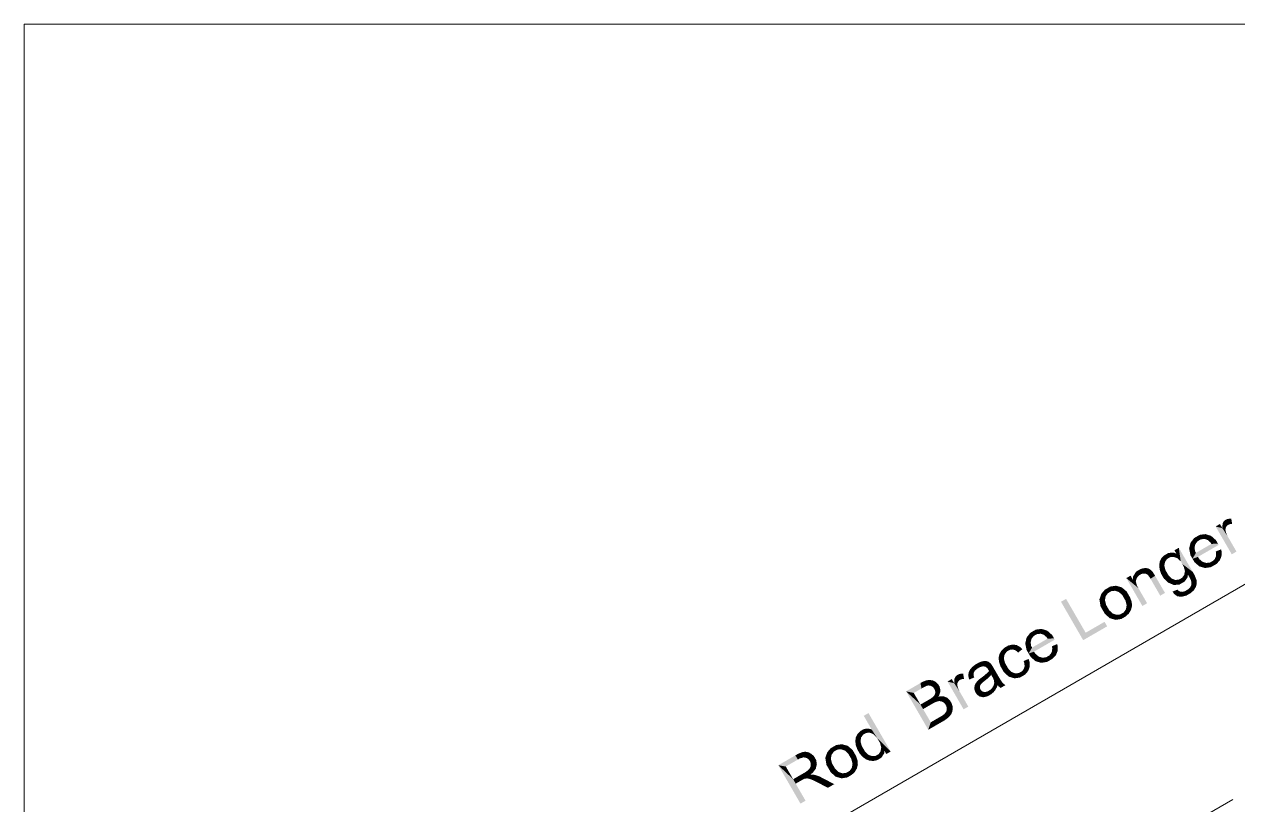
# Model space of a CAD drawing. Header units: millimetres. Extents: x 2 to 579, y 1 to 405.
# Drawn here: x 197.07 to 234.01, y 108.83 to 132.58 of the extents above; entities that cross this region are included whole.
import ezdxf

# ---------------------------------------------------------------- set-up
doc = ezdxf.new("R2010")
doc.units = ezdxf.units.MM
doc.linetypes.add('XKITLINE00', pattern=[0])
doc.layers.add('LinkedObject', color=7, linetype='Continuous', lineweight=0)

# ---------------------------------------------------------------- blocks, each defined once
blk = doc.blocks.new('*A4')
at = {"layer": 'LinkedObject'}
for points in [[(233.616, 117.486), (233.719, 117.347), (233.578, 117.445)], [(233.641, 117.5), (233.719, 117.347), (233.616, 117.486)], [(233.764, 117.54), (233.641, 117.5), (233.677, 117.521)], [(233.815, 117.539), (233.641, 117.5), (233.764, 117.54)], [(233.806, 117.377), (233.641, 117.5), (233.815, 117.539)], [(233.641, 117.5), (233.745, 117.362), (233.719, 117.347)], [(233.745, 117.362), (233.641, 117.5), (233.806, 117.377)], [(233.806, 117.377), (233.815, 117.539), (233.841, 117.377)], [(233.544, 117.247), (233.339, 117.301), (233.469, 117.376)], [(233.339, 117.301), (233.544, 117.247), (233.829, 116.453)], [(233.553, 117.392), (233.544, 117.247), (233.542, 117.306)], [(233.566, 117.418), (233.544, 117.247), (233.553, 117.392)], [(233.696, 117.334), (233.544, 117.247), (233.566, 117.418)], [(233.662, 117.295), (233.544, 117.247), (233.696, 117.334)], [(233.652, 117.27), (233.544, 117.247), (233.662, 117.295)], [(233.641, 117.245), (233.544, 117.247), (233.652, 117.27)], [(233.544, 117.247), (233.717, 116.98), (233.973, 116.536)], [(233.717, 116.98), (233.544, 117.247), (233.69, 117.025)], [(233.69, 117.025), (233.544, 117.247), (233.654, 117.116)], [(233.654, 117.116), (233.544, 117.247), (233.644, 117.161)], [(233.644, 117.161), (233.544, 117.247), (233.637, 117.191)], [(233.637, 117.191), (233.544, 117.247), (233.641, 117.245)], [(233.829, 116.453), (233.544, 117.247), (233.973, 116.536)], [(233.578, 117.445), (233.719, 117.347), (233.566, 117.418)], [(233.566, 117.418), (233.719, 117.347), (233.696, 117.334)], [(232.77, 116.996), (232.553, 116.714), (232.682, 116.946)], [(232.79, 116.85), (232.553, 116.714), (232.77, 116.996)], [(232.682, 116.946), (232.553, 116.714), (232.574, 116.804)], [(232.726, 116.769), (232.553, 116.714), (232.79, 116.85)], [(232.711, 116.717), (232.553, 116.714), (232.726, 116.769)], [(233.413, 116.771), (232.635, 116.319), (233.409, 116.778)], [(232.739, 116.497), (233.409, 116.778), (232.635, 116.319)], [(233.424, 116.752), (232.635, 116.319), (233.413, 116.771)], [(233.431, 116.739), (232.635, 116.319), (233.424, 116.752)], [(232.799, 116.374), (232.635, 116.319), (233.431, 116.739)], [(233.211, 116.77), (233.409, 116.778), (232.739, 116.497)], [(233.027, 117.068), (232.77, 116.996), (232.855, 117.045)], [(233.114, 117.041), (232.77, 116.996), (233.027, 117.068)], [(233.006, 116.92), (232.77, 116.996), (233.114, 117.041)], [(232.77, 116.996), (232.894, 116.911), (232.839, 116.879)], [(232.894, 116.911), (232.77, 116.996), (233.006, 116.92)], [(232.79, 116.85), (232.77, 116.996), (232.839, 116.879)], [(233.006, 116.92), (233.114, 117.041), (233.065, 116.899)], [(233.114, 117.041), (233.102, 116.885), (233.065, 116.899)], [(233.102, 116.885), (233.114, 117.041), (233.176, 116.82)], [(233.349, 116.883), (233.114, 117.041), (233.201, 117.014)], [(233.176, 116.82), (233.114, 117.041), (233.349, 116.883)], [(233.176, 116.82), (233.349, 116.883), (233.211, 116.77)], [(233.409, 116.778), (233.211, 116.77), (233.349, 116.883)], [(231.771, 116.419), (231.858, 116.31), (231.689, 116.335)], [(231.827, 116.451), (231.858, 116.31), (231.771, 116.419)], [(232.06, 116.505), (231.827, 116.451), (231.902, 116.495)], [(232.144, 116.473), (231.827, 116.451), (232.06, 116.505)], [(232.06, 116.375), (231.827, 116.451), (232.144, 116.473)], [(231.827, 116.451), (231.954, 116.366), (231.906, 116.338)], [(231.954, 116.366), (231.827, 116.451), (232.06, 116.375)], [(231.858, 116.31), (231.827, 116.451), (231.906, 116.338)], [(232.06, 116.375), (232.144, 116.473), (232.117, 116.355)], [(232.217, 116.652), (232.144, 116.473), (232.085, 116.576)], [(232.117, 116.355), (232.144, 116.473), (232.174, 116.336)], [(232.277, 116.238), (232.144, 116.473), (232.217, 116.652)], [(232.174, 116.336), (232.144, 116.473), (232.277, 116.238)], [(232.321, 116.161), (232.217, 116.652), (232.64, 115.92)], [(232.277, 116.238), (232.217, 116.652), (232.321, 116.161)], [(232.553, 116.714), (232.573, 116.425), (232.532, 116.623)], [(232.553, 116.714), (232.711, 116.717), (232.697, 116.664)], [(232.697, 116.664), (232.573, 116.425), (232.553, 116.714)], [(232.711, 116.554), (232.573, 116.425), (232.697, 116.664)], [(232.573, 116.425), (232.711, 116.554), (232.739, 116.497)], [(232.739, 116.497), (232.635, 116.319), (232.573, 116.425)], [(232.843, 116.307), (232.635, 116.319), (232.799, 116.374)], [(233.332, 116.354), (233.516, 116.391), (233.316, 116.317)], [(233.49, 116.328), (233.316, 116.317), (233.516, 116.391)], [(233.348, 116.391), (233.516, 116.391), (233.332, 116.354)], [(233.503, 116.605), (233.353, 116.482), (233.343, 116.537)], [(233.348, 116.391), (233.503, 116.605), (233.516, 116.391)], [(233.353, 116.482), (233.503, 116.605), (233.348, 116.391)], [(233.516, 116.391), (233.503, 116.605), (233.523, 116.53)], [(231.046, 116), (231.134, 115.869), (231.007, 115.978)], [(231.124, 116.027), (231.134, 115.869), (231.046, 116)], [(231.164, 116.031), (231.134, 115.869), (231.124, 116.027)], [(231.134, 115.869), (231.164, 116.031), (231.163, 115.868)], [(231.164, 116.031), (231.192, 115.867), (231.163, 115.868)], [(231.272, 116.028), (231.164, 116.031), (231.204, 116.036)], [(231.301, 116.015), (231.164, 116.031), (231.272, 116.028)], [(231.241, 115.85), (231.164, 116.031), (231.301, 116.015)], [(231.192, 115.867), (231.164, 116.031), (231.241, 115.85)], [(231.301, 116.015), (231.262, 115.833), (231.241, 115.85)], [(231.33, 116.002), (231.262, 115.833), (231.301, 116.015)], [(231.383, 115.961), (231.262, 115.833), (231.33, 116.002)], [(231.638, 116.231), (231.788, 116.166), (231.62, 116.115)], [(231.62, 116.115), (231.788, 116.166), (231.628, 116.051)], [(231.628, 116.051), (231.788, 116.166), (231.777, 116.108)], [(231.777, 116.108), (231.713, 115.802), (231.628, 116.051)], [(231.628, 116.051), (231.713, 115.802), (231.636, 115.987)], [(231.636, 115.987), (231.713, 115.802), (231.678, 115.862)], [(231.799, 116.225), (231.638, 116.231), (231.663, 116.283)], [(231.788, 116.166), (231.638, 116.231), (231.799, 116.225)], [(231.689, 116.335), (231.858, 116.31), (231.663, 116.283)], [(231.663, 116.283), (231.858, 116.31), (231.799, 116.225)], [(231.81, 115.974), (231.713, 115.802), (231.777, 116.108)], [(232.321, 116.161), (232.64, 115.92), (232.368, 116.079)], [(232.368, 116.079), (232.64, 115.92), (232.404, 115.941)], [(232.635, 116.319), (232.929, 116.061), (232.694, 116.215)], [(232.843, 116.307), (232.929, 116.061), (232.635, 116.319)], [(232.694, 116.215), (232.929, 116.061), (232.841, 116.086)], [(232.944, 116.223), (232.929, 116.061), (232.843, 116.307)], [(232.929, 116.061), (232.944, 116.223), (233.016, 116.035)], [(233.001, 116.206), (233.016, 116.035), (232.944, 116.223)], [(233.058, 116.19), (233.016, 116.035), (233.001, 116.206)], [(233.058, 116.19), (233.289, 116.116), (233.016, 116.035)], [(233.016, 116.035), (233.289, 116.116), (233.196, 116.063)], [(233.168, 116.204), (233.289, 116.116), (233.058, 116.19)], [(233.221, 116.234), (233.289, 116.116), (233.168, 116.204)], [(233.26, 116.257), (233.289, 116.116), (233.221, 116.234)], [(233.26, 116.257), (233.49, 116.328), (233.289, 116.116)], [(233.316, 116.317), (233.49, 116.328), (233.26, 116.257)], [(233.289, 116.116), (233.49, 116.328), (233.363, 116.159)], [(233.363, 116.159), (233.49, 116.328), (233.463, 116.265)], [(230.819, 115.683), (230.62, 115.729), (230.749, 115.804)], [(230.62, 115.729), (230.986, 115.427), (231.109, 114.881)], [(230.986, 115.427), (230.62, 115.729), (230.939, 115.509)], [(230.908, 115.638), (230.62, 115.729), (230.819, 115.683)], [(230.939, 115.509), (230.62, 115.729), (230.908, 115.638)], [(230.825, 115.78), (230.941, 115.735), (230.819, 115.683)], [(230.819, 115.683), (230.941, 115.735), (230.908, 115.638)], [(231.007, 115.978), (230.825, 115.78), (230.919, 115.927)], [(231.003, 115.81), (230.825, 115.78), (231.007, 115.978)], [(230.941, 115.735), (230.825, 115.78), (231.003, 115.81)], [(231.003, 115.81), (231.007, 115.978), (231.048, 115.836)], [(231.007, 115.978), (231.134, 115.869), (231.077, 115.853)], [(231.048, 115.836), (231.007, 115.978), (231.077, 115.853)], [(231.262, 115.833), (231.383, 115.961), (231.283, 115.816)], [(231.283, 115.816), (231.383, 115.961), (231.407, 115.934)], [(231.407, 115.934), (231.329, 115.755), (231.283, 115.816)], [(231.423, 115.917), (231.329, 115.755), (231.407, 115.934)], [(231.467, 115.849), (231.329, 115.755), (231.423, 115.917)], [(231.467, 115.849), (231.355, 115.711), (231.329, 115.755)], [(231.496, 115.799), (231.355, 115.711), (231.467, 115.849)], [(231.355, 115.711), (231.496, 115.799), (231.653, 115.195)], [(231.653, 115.195), (231.496, 115.799), (231.797, 115.279)], [(231.713, 115.802), (231.81, 115.974), (231.855, 115.897)], [(231.903, 115.814), (231.713, 115.802), (231.855, 115.897)], [(231.903, 115.814), (231.984, 115.555), (231.713, 115.802)], [(231.713, 115.802), (231.984, 115.555), (231.764, 115.714)], [(231.764, 115.714), (231.984, 115.555), (231.899, 115.59)], [(232.006, 115.712), (231.984, 115.555), (231.903, 115.814)], [(231.984, 115.555), (232.006, 115.712), (232.061, 115.692)], [(232.116, 115.673), (231.984, 115.555), (232.061, 115.692)], [(232.116, 115.673), (232.326, 115.585), (231.984, 115.555)], [(232.221, 115.683), (232.326, 115.585), (232.116, 115.673)], [(232.326, 115.585), (232.221, 115.683), (232.271, 115.712)], [(232.32, 115.74), (232.326, 115.585), (232.271, 115.712)], [(232.496, 115.831), (232.32, 115.74), (232.381, 115.826)], [(232.481, 115.748), (232.32, 115.74), (232.496, 115.831)], [(232.396, 115.625), (232.32, 115.74), (232.481, 115.748)], [(232.326, 115.585), (232.32, 115.74), (232.396, 115.625)], [(232.392, 115.883), (232.496, 115.831), (232.381, 115.826)], [(232.404, 115.941), (232.496, 115.831), (232.392, 115.883)], [(232.404, 115.941), (232.64, 115.92), (232.496, 115.831)], [(232.64, 115.92), (232.537, 115.761), (232.496, 115.831)], [(232.697, 115.821), (232.537, 115.761), (232.64, 115.92)], [(232.537, 115.761), (232.697, 115.821), (232.585, 115.667)], [(232.585, 115.667), (232.697, 115.821), (232.758, 115.67)], [(232.585, 115.667), (232.758, 115.67), (232.592, 115.642)], [(232.592, 115.642), (232.758, 115.67), (232.603, 115.6)], [(232.761, 115.617), (232.599, 115.524), (232.603, 115.6)], [(232.765, 115.564), (232.599, 115.524), (232.761, 115.617)], [(232.603, 115.6), (232.758, 115.67), (232.761, 115.617)], [(230.045, 115.421), (229.833, 115.174), (229.966, 115.376)], [(230.06, 115.271), (229.833, 115.174), (230.045, 115.421)], [(229.966, 115.376), (229.833, 115.174), (229.86, 115.252)], [(229.994, 115.179), (229.833, 115.174), (230.06, 115.271)], [(230.307, 115.497), (230.045, 115.421), (230.132, 115.472)], [(230.396, 115.472), (230.045, 115.421), (230.307, 115.497)], [(230.278, 115.344), (230.045, 115.421), (230.396, 115.472)], [(230.045, 115.421), (230.167, 115.333), (230.114, 115.302)], [(230.167, 115.333), (230.045, 115.421), (230.278, 115.344)], [(230.06, 115.271), (230.045, 115.421), (230.114, 115.302)], [(230.278, 115.344), (230.396, 115.472), (230.338, 115.324)], [(230.396, 115.472), (230.397, 115.304), (230.338, 115.324)], [(230.631, 115.321), (230.396, 115.472), (230.484, 115.447)], [(230.689, 115.22), (230.396, 115.472), (230.631, 115.321)], [(230.501, 115.206), (230.396, 115.472), (230.689, 115.22)], [(230.397, 115.304), (230.396, 115.472), (230.501, 115.206)], [(231.109, 114.881), (230.986, 115.427), (231.253, 114.964)], [(231.984, 115.555), (232.326, 115.585), (232.068, 115.519)], [(232.204, 115.351), (232.03, 115.321), (232.181, 115.381)], [(232.03, 115.321), (232.204, 115.351), (232.068, 115.252)], [(232.068, 115.519), (232.326, 115.585), (232.239, 115.534)], [(232.068, 115.252), (232.204, 115.351), (232.172, 115.175)], [(232.172, 115.175), (232.204, 115.351), (232.239, 115.168)], [(232.239, 115.168), (232.204, 115.351), (232.255, 115.318)], [(232.284, 115.315), (232.239, 115.168), (232.255, 115.318)], [(232.322, 115.311), (232.239, 115.168), (232.284, 115.315)], [(232.322, 115.311), (232.522, 115.241), (232.239, 115.168)], [(232.406, 115.333), (232.522, 115.241), (232.322, 115.311)], [(232.522, 115.241), (232.406, 115.333), (232.452, 115.36)], [(232.502, 115.389), (232.522, 115.241), (232.452, 115.36)], [(232.567, 115.453), (232.709, 115.413), (232.502, 115.389)], [(232.502, 115.389), (232.709, 115.413), (232.522, 115.241)], [(232.522, 115.241), (232.709, 115.413), (232.586, 115.278)], [(232.709, 115.413), (232.567, 115.453), (232.583, 115.488)], [(232.599, 115.524), (232.709, 115.413), (232.583, 115.488)], [(232.586, 115.278), (232.709, 115.413), (232.68, 115.364)], [(232.739, 115.462), (232.599, 115.524), (232.765, 115.564)], [(232.709, 115.413), (232.599, 115.524), (232.739, 115.462)], [(228.786, 115.098), (229.307, 113.84), (228.631, 115.009)], [(229.382, 114.067), (229.307, 113.84), (228.786, 115.098)], [(229.833, 115.174), (229.904, 114.75), (229.8, 115.079)], [(229.8, 115.079), (229.904, 114.75), (229.836, 114.867)], [(229.833, 115.174), (229.994, 115.179), (229.982, 115.119)], [(229.969, 115.058), (229.904, 114.75), (229.833, 115.174)], [(229.969, 115.058), (229.833, 115.174), (229.982, 115.119)], [(230.004, 114.916), (229.904, 114.75), (229.969, 115.058)], [(229.904, 114.75), (230.004, 114.916), (230.051, 114.835)], [(230.501, 115.206), (230.689, 115.22), (230.546, 115.127)], [(230.689, 115.22), (230.594, 115.044), (230.546, 115.127)], [(230.594, 115.044), (230.689, 115.22), (230.63, 114.9)], [(230.789, 114.934), (230.618, 114.839), (230.63, 114.9)], [(230.791, 114.873), (230.618, 114.839), (230.789, 114.934)], [(230.762, 114.759), (230.618, 114.839), (230.791, 114.873)], [(230.63, 114.9), (230.689, 115.22), (230.789, 114.934)], [(230.786, 114.995), (230.689, 115.22), (230.736, 115.138)], [(230.789, 114.934), (230.689, 115.22), (230.786, 114.995)], [(232.239, 115.168), (232.522, 115.241), (232.305, 115.161)], [(232.305, 115.161), (232.522, 115.241), (232.447, 115.197)], [(230.098, 114.753), (229.904, 114.75), (230.051, 114.835)], [(230.098, 114.753), (230.203, 114.485), (229.904, 114.75)], [(229.904, 114.75), (230.203, 114.485), (229.966, 114.643)], [(229.966, 114.643), (230.203, 114.485), (230.115, 114.51)], [(230.204, 114.652), (230.203, 114.485), (230.098, 114.753)], [(230.203, 114.485), (230.204, 114.652), (230.263, 114.632)], [(230.321, 114.612), (230.203, 114.485), (230.263, 114.632)], [(230.321, 114.612), (230.556, 114.537), (230.203, 114.485)], [(230.203, 114.485), (230.556, 114.537), (230.291, 114.459)], [(230.291, 114.459), (230.556, 114.537), (230.467, 114.485)], [(230.434, 114.624), (230.556, 114.537), (230.321, 114.612)], [(230.556, 114.537), (230.434, 114.624), (230.488, 114.655)], [(230.541, 114.686), (230.556, 114.537), (230.488, 114.655)], [(230.73, 114.706), (230.541, 114.686), (230.606, 114.777)], [(230.699, 114.654), (230.541, 114.686), (230.73, 114.706)], [(230.611, 114.569), (230.541, 114.686), (230.699, 114.654)], [(230.556, 114.537), (230.541, 114.686), (230.611, 114.569)], [(230.618, 114.839), (230.762, 114.759), (230.606, 114.777)], [(230.606, 114.777), (230.762, 114.759), (230.73, 114.706)], [(228.038, 114.185), (227.781, 114.113), (227.866, 114.162)], [(228.125, 114.158), (227.781, 114.113), (228.038, 114.185)], [(228.018, 114.037), (227.781, 114.113), (228.125, 114.158)], [(228.018, 114.037), (228.125, 114.158), (228.076, 114.016)], [(228.125, 114.158), (228.114, 114.002), (228.076, 114.016)], [(228.114, 114.002), (228.125, 114.158), (228.187, 113.937)], [(228.36, 113.999), (228.125, 114.158), (228.212, 114.131)], [(228.187, 113.937), (228.125, 114.158), (228.36, 113.999)], [(229.307, 113.84), (229.382, 114.067), (230.036, 114.261)], [(230.036, 114.261), (229.382, 114.067), (229.957, 114.399)], [(227.564, 113.831), (227.584, 113.542), (227.544, 113.74)], [(227.781, 114.113), (227.564, 113.831), (227.694, 114.063)], [(227.801, 113.967), (227.564, 113.831), (227.781, 114.113)], [(227.694, 114.063), (227.564, 113.831), (227.585, 113.921)], [(227.737, 113.886), (227.564, 113.831), (227.801, 113.967)], [(227.723, 113.834), (227.564, 113.831), (227.737, 113.886)], [(227.564, 113.831), (227.723, 113.834), (227.708, 113.781)], [(227.708, 113.781), (227.584, 113.542), (227.564, 113.831)], [(227.722, 113.671), (227.584, 113.542), (227.708, 113.781)], [(228.424, 113.888), (227.646, 113.435), (228.421, 113.895)], [(227.751, 113.614), (228.421, 113.895), (227.646, 113.435)], [(228.435, 113.869), (227.646, 113.435), (228.424, 113.888)], [(228.442, 113.856), (227.646, 113.435), (228.435, 113.869)], [(227.811, 113.491), (227.646, 113.435), (228.442, 113.856)], [(228.223, 113.887), (228.421, 113.895), (227.751, 113.614)], [(227.781, 114.113), (227.905, 114.027), (227.85, 113.996)], [(227.905, 114.027), (227.781, 114.113), (228.018, 114.037)], [(227.801, 113.967), (227.781, 114.113), (227.85, 113.996)], [(228.187, 113.937), (228.36, 113.999), (228.223, 113.887)], [(228.421, 113.895), (228.223, 113.887), (228.36, 113.999)], [(226.757, 113.418), (226.903, 113.345), (226.732, 113.301)], [(226.915, 113.403), (226.757, 113.418), (226.788, 113.471)], [(226.903, 113.345), (226.757, 113.418), (226.915, 113.403)], [(226.82, 113.523), (226.98, 113.493), (226.788, 113.471)], [(226.788, 113.471), (226.98, 113.493), (226.915, 113.403)], [(226.906, 113.607), (226.98, 113.493), (226.82, 113.523)], [(226.96, 113.639), (226.98, 113.493), (226.906, 113.607)], [(227.162, 113.709), (226.96, 113.639), (227.029, 113.678)], [(227.226, 113.699), (226.96, 113.639), (227.162, 113.709)], [(227.143, 113.558), (226.96, 113.639), (227.226, 113.699)], [(226.96, 113.639), (227.07, 113.545), (227.034, 113.524)], [(227.07, 113.545), (226.96, 113.639), (227.143, 113.558)], [(226.98, 113.493), (226.96, 113.639), (227.034, 113.524)], [(227.143, 113.558), (227.226, 113.699), (227.181, 113.551)], [(227.226, 113.699), (227.219, 113.544), (227.181, 113.551)], [(227.219, 113.544), (227.226, 113.699), (227.291, 113.5)], [(227.403, 113.622), (227.226, 113.699), (227.29, 113.689)], [(227.453, 113.565), (227.226, 113.699), (227.403, 113.622)], [(227.291, 113.5), (227.226, 113.699), (227.453, 113.565)], [(227.291, 113.5), (227.453, 113.565), (227.326, 113.463)], [(227.584, 113.542), (227.722, 113.671), (227.751, 113.614)], [(227.751, 113.614), (227.646, 113.435), (227.584, 113.542)], [(227.855, 113.424), (227.646, 113.435), (227.811, 113.491)], [(227.646, 113.435), (227.94, 113.177), (227.706, 113.332)], [(227.855, 113.424), (227.94, 113.177), (227.646, 113.435)], [(227.956, 113.34), (227.94, 113.177), (227.855, 113.424)], [(228.272, 113.374), (228.501, 113.445), (228.301, 113.233)], [(228.327, 113.434), (228.501, 113.445), (228.272, 113.374)], [(228.301, 113.233), (228.501, 113.445), (228.374, 113.276)], [(228.343, 113.471), (228.528, 113.508), (228.327, 113.434)], [(228.501, 113.445), (228.327, 113.434), (228.528, 113.508)], [(228.359, 113.507), (228.528, 113.508), (228.343, 113.471)], [(228.514, 113.722), (228.365, 113.599), (228.355, 113.654)], [(228.359, 113.507), (228.514, 113.722), (228.528, 113.508)], [(228.365, 113.599), (228.514, 113.722), (228.359, 113.507)], [(228.374, 113.276), (228.501, 113.445), (228.475, 113.381)], [(228.528, 113.508), (228.514, 113.722), (228.534, 113.646)], [(226.014, 113.092), (225.894, 112.983), (225.927, 113.021)], [(226.066, 112.963), (225.894, 112.983), (226.014, 113.092)], [(226.069, 113.123), (226.171, 113.023), (226.014, 113.092)], [(226.066, 112.963), (226.014, 113.092), (226.117, 112.992)], [(226.117, 112.992), (226.014, 113.092), (226.171, 113.023)], [(226.26, 113.2), (226.069, 113.123), (226.218, 113.193)], [(226.266, 113.046), (226.069, 113.123), (226.26, 113.2)], [(226.218, 113.193), (226.069, 113.123), (226.123, 113.155)], [(226.171, 113.023), (226.069, 113.123), (226.266, 113.046)], [(226.369, 113.203), (226.26, 113.2), (226.301, 113.207)], [(226.396, 113.193), (226.26, 113.2), (226.369, 113.203)], [(226.266, 113.046), (226.26, 113.2), (226.308, 113.038)], [(226.308, 113.038), (226.26, 113.2), (226.338, 113.032)], [(226.26, 113.2), (226.394, 112.982), (226.338, 113.032)], [(226.396, 113.193), (226.394, 112.982), (226.26, 113.2)], [(226.423, 113.183), (226.394, 112.982), (226.396, 113.193)], [(226.474, 113.147), (226.394, 112.982), (226.423, 113.183)], [(226.497, 113.121), (226.394, 112.982), (226.474, 113.147)], [(226.394, 112.982), (226.497, 113.121), (226.512, 113.105)], [(226.394, 112.982), (226.512, 113.105), (226.42, 112.938)], [(226.42, 112.938), (226.512, 113.105), (226.422, 112.934)], [(226.422, 112.934), (226.512, 113.105), (226.432, 112.915)], [(226.432, 112.915), (226.512, 113.105), (226.44, 112.9)], [(226.44, 112.9), (226.512, 113.105), (226.506, 112.788)], [(226.553, 113.041), (226.506, 112.788), (226.512, 113.105)], [(226.581, 112.993), (226.506, 112.788), (226.553, 113.041)], [(226.732, 113.301), (226.903, 113.345), (226.739, 113.237)], [(226.739, 113.237), (226.903, 113.345), (226.892, 113.286)], [(226.892, 113.286), (226.833, 112.971), (226.739, 113.237)], [(226.739, 113.237), (226.833, 112.971), (226.746, 113.172)], [(226.746, 113.172), (226.833, 112.971), (226.793, 113.039)], [(226.929, 113.144), (226.833, 112.971), (226.892, 113.286)], [(226.833, 112.971), (226.929, 113.144), (226.978, 113.06)], [(227.027, 112.974), (226.833, 112.971), (226.978, 113.06)], [(227.643, 113.268), (227.515, 113.147), (227.491, 113.205)], [(227.525, 113.046), (227.657, 112.971), (227.512, 113.004)], [(227.515, 113.147), (227.643, 113.268), (227.525, 113.046)], [(227.525, 113.046), (227.643, 113.268), (227.657, 112.971)], [(227.681, 113.04), (227.643, 113.268), (227.674, 113.188)], [(227.657, 112.971), (227.643, 113.268), (227.681, 113.04)], [(227.706, 113.332), (227.94, 113.177), (227.853, 113.203)], [(227.94, 113.177), (227.956, 113.34), (228.028, 113.152)], [(228.013, 113.323), (228.028, 113.152), (227.956, 113.34)], [(228.07, 113.306), (228.028, 113.152), (228.013, 113.323)], [(228.07, 113.306), (228.301, 113.233), (228.028, 113.152)], [(228.028, 113.152), (228.301, 113.233), (228.208, 113.179)], [(228.179, 113.321), (228.301, 113.233), (228.07, 113.306)], [(228.232, 113.351), (228.301, 113.233), (228.179, 113.321)], [(228.272, 113.374), (228.301, 113.233), (228.232, 113.351)], [(225.382, 112.53), (225.178, 112.583), (225.307, 112.658)], [(225.391, 112.675), (225.382, 112.53), (225.38, 112.589)], [(225.404, 112.701), (225.382, 112.53), (225.391, 112.675)], [(225.534, 112.616), (225.382, 112.53), (225.404, 112.701)], [(225.417, 112.727), (225.557, 112.63), (225.404, 112.701)], [(225.404, 112.701), (225.557, 112.63), (225.534, 112.616)], [(225.454, 112.768), (225.557, 112.63), (225.417, 112.727)], [(225.479, 112.783), (225.557, 112.63), (225.454, 112.768)], [(225.602, 112.823), (225.479, 112.783), (225.515, 112.804)], [(225.653, 112.822), (225.479, 112.783), (225.602, 112.823)], [(225.645, 112.66), (225.479, 112.783), (225.653, 112.822)], [(225.479, 112.783), (225.584, 112.645), (225.557, 112.63)], [(225.584, 112.645), (225.479, 112.783), (225.645, 112.66)], [(225.645, 112.66), (225.653, 112.822), (225.68, 112.66)], [(225.816, 112.824), (225.837, 112.642), (225.81, 112.784)], [(225.81, 112.784), (225.837, 112.642), (225.821, 112.693)], [(225.988, 112.871), (225.816, 112.824), (226.002, 112.902)], [(225.822, 112.864), (226.002, 112.902), (225.816, 112.824)], [(225.974, 112.839), (225.816, 112.824), (225.988, 112.871)], [(225.974, 112.839), (225.837, 112.642), (225.816, 112.824)], [(225.861, 112.944), (226.002, 112.902), (225.822, 112.864)], [(225.974, 112.756), (225.837, 112.642), (225.974, 112.839)], [(225.837, 112.642), (225.974, 112.756), (225.989, 112.704)], [(225.894, 112.983), (226.002, 112.902), (225.861, 112.944)], [(226.002, 112.902), (225.894, 112.983), (226.066, 112.963)], [(226.174, 112.673), (226.263, 112.567), (226.116, 112.626)], [(226.213, 112.703), (226.303, 112.599), (226.174, 112.673)], [(226.174, 112.673), (226.303, 112.599), (226.263, 112.567)], [(226.294, 112.764), (226.375, 112.655), (226.213, 112.703)], [(226.213, 112.703), (226.375, 112.655), (226.303, 112.599)], [(226.408, 112.862), (226.506, 112.788), (226.294, 112.764)], [(226.294, 112.764), (226.506, 112.788), (226.375, 112.655)], [(226.375, 112.655), (226.506, 112.788), (226.476, 112.75)], [(226.44, 112.9), (226.506, 112.788), (226.408, 112.862)], [(226.581, 112.993), (226.536, 112.735), (226.506, 112.788)], [(226.692, 112.802), (226.536, 112.735), (226.581, 112.993)], [(226.692, 112.802), (226.563, 112.688), (226.536, 112.735)], [(226.563, 112.688), (226.692, 112.802), (226.593, 112.609)], [(226.58, 112.461), (226.75, 112.702), (226.827, 112.578)], [(226.599, 112.538), (226.75, 112.702), (226.58, 112.461)], [(226.593, 112.609), (226.692, 112.802), (226.75, 112.702)], [(226.75, 112.702), (226.596, 112.578), (226.593, 112.609)], [(226.596, 112.578), (226.75, 112.702), (226.599, 112.538)], [(227.027, 112.974), (227.126, 112.706), (226.833, 112.971)], [(226.833, 112.971), (227.126, 112.706), (226.894, 112.865)], [(226.894, 112.865), (227.126, 112.706), (227.041, 112.732)], [(227.131, 112.869), (227.126, 112.706), (227.027, 112.974)], [(227.126, 112.706), (227.131, 112.869), (227.186, 112.85)], [(227.241, 112.83), (227.126, 112.706), (227.186, 112.85)], [(227.241, 112.83), (227.471, 112.754), (227.126, 112.706)], [(227.126, 112.706), (227.471, 112.754), (227.212, 112.68)], [(227.212, 112.68), (227.471, 112.754), (227.384, 112.703)], [(227.348, 112.84), (227.471, 112.754), (227.241, 112.83)], [(227.471, 112.754), (227.348, 112.84), (227.401, 112.871)], [(227.443, 112.895), (227.471, 112.754), (227.401, 112.871)], [(227.443, 112.895), (227.657, 112.971), (227.471, 112.754)], [(227.498, 112.962), (227.657, 112.971), (227.443, 112.895)], [(227.471, 112.754), (227.657, 112.971), (227.54, 112.794)], [(227.657, 112.971), (227.498, 112.962), (227.512, 113.004)], [(227.54, 112.794), (227.657, 112.971), (227.633, 112.902)], [(224.385, 112.37), (223.916, 112.283), (224.355, 112.537)], [(224.15, 112.235), (223.916, 112.283), (224.385, 112.37)], [(224.422, 112.576), (224.541, 112.45), (224.355, 112.537)], [(224.355, 112.537), (224.541, 112.45), (224.448, 112.406)], [(224.385, 112.37), (224.355, 112.537), (224.448, 112.406)], [(224.54, 112.62), (224.541, 112.45), (224.422, 112.576)], [(224.603, 112.463), (224.54, 112.62), (224.591, 112.626)], [(224.541, 112.45), (224.54, 112.62), (224.572, 112.457)], [(224.572, 112.457), (224.54, 112.62), (224.603, 112.463)], [(224.641, 112.631), (224.66, 112.456), (224.591, 112.626)], [(224.591, 112.626), (224.66, 112.456), (224.603, 112.463)], [(224.736, 112.613), (224.66, 112.456), (224.641, 112.631)], [(224.781, 112.59), (224.66, 112.456), (224.736, 112.613)], [(224.66, 112.456), (224.781, 112.59), (224.687, 112.442)], [(224.781, 112.59), (224.714, 112.428), (224.687, 112.442)], [(224.714, 112.428), (224.781, 112.59), (224.757, 112.385)], [(224.757, 112.385), (224.781, 112.59), (224.916, 112.462)], [(224.916, 112.462), (224.774, 112.356), (224.757, 112.385)], [(224.772, 112.153), (224.957, 112.297), (224.925, 112.164)], [(224.8, 112.208), (224.957, 112.297), (224.772, 112.153)], [(224.774, 112.356), (224.916, 112.462), (224.792, 112.325)], [(224.892, 112.502), (224.781, 112.59), (224.825, 112.566)], [(224.916, 112.462), (224.781, 112.59), (224.892, 112.502)], [(224.792, 112.325), (224.916, 112.462), (224.806, 112.266)], [(224.803, 112.237), (224.957, 112.297), (224.8, 112.208)], [(224.957, 112.297), (224.803, 112.237), (224.806, 112.266)], [(224.806, 112.266), (224.916, 112.462), (224.957, 112.297)], [(224.958, 112.342), (224.916, 112.462), (224.937, 112.425)], [(224.957, 112.297), (224.916, 112.462), (224.958, 112.342)], [(224.925, 112.164), (224.957, 112.297), (224.955, 112.253)], [(225.178, 112.583), (225.382, 112.53), (225.667, 111.736)], [(225.5, 112.578), (225.382, 112.53), (225.534, 112.616)], [(225.49, 112.553), (225.382, 112.53), (225.5, 112.578)], [(225.479, 112.528), (225.382, 112.53), (225.49, 112.553)], [(225.382, 112.53), (225.555, 112.263), (225.811, 111.819)], [(225.555, 112.263), (225.382, 112.53), (225.529, 112.308)], [(225.529, 112.308), (225.382, 112.53), (225.492, 112.399)], [(225.492, 112.399), (225.382, 112.53), (225.482, 112.444)], [(225.482, 112.444), (225.382, 112.53), (225.475, 112.473)], [(225.475, 112.473), (225.382, 112.53), (225.479, 112.528)], [(225.667, 111.736), (225.382, 112.53), (225.811, 111.819)], [(226.009, 112.473), (226.165, 112.418), (225.996, 112.41)], [(225.996, 112.376), (226.165, 112.418), (226.164, 112.397)], [(225.996, 112.41), (226.165, 112.418), (225.996, 112.376)], [(226.164, 112.397), (226.034, 112.246), (225.996, 112.376)], [(225.996, 112.376), (226.034, 112.246), (225.997, 112.342)], [(225.997, 112.342), (226.034, 112.246), (226.016, 112.277)], [(226.166, 112.439), (226.009, 112.473), (226.023, 112.501)], [(226.165, 112.418), (226.009, 112.473), (226.166, 112.439)], [(226.036, 112.53), (226.181, 112.479), (226.023, 112.501)], [(226.023, 112.501), (226.181, 112.479), (226.166, 112.439)], [(226.174, 112.357), (226.034, 112.246), (226.164, 112.397)], [(226.034, 112.246), (226.174, 112.357), (226.184, 112.339)], [(226.201, 112.31), (226.034, 112.246), (226.184, 112.339)], [(226.034, 112.246), (226.201, 112.31), (226.064, 112.193)], [(226.074, 112.583), (226.181, 112.479), (226.036, 112.53)], [(226.064, 112.193), (226.201, 112.31), (226.152, 112.128)], [(226.099, 112.608), (226.181, 112.479), (226.074, 112.583)], [(226.116, 112.626), (226.208, 112.516), (226.099, 112.608)], [(226.181, 112.479), (226.099, 112.608), (226.195, 112.498)], [(226.195, 112.498), (226.099, 112.608), (226.208, 112.516)], [(226.116, 112.626), (226.263, 112.567), (226.208, 112.516)], [(226.152, 112.128), (226.201, 112.31), (226.209, 112.115)], [(226.209, 112.115), (226.201, 112.31), (226.25, 112.274)], [(226.432, 112.303), (226.505, 112.195), (226.39, 112.279)], [(226.474, 112.327), (226.505, 112.195), (226.432, 112.303)], [(226.605, 112.29), (226.474, 112.327), (226.537, 112.387)], [(226.576, 112.255), (226.474, 112.327), (226.605, 112.29)], [(226.505, 112.195), (226.474, 112.327), (226.576, 112.255)], [(226.704, 112.474), (226.537, 112.387), (226.558, 112.424)], [(226.683, 112.417), (226.537, 112.387), (226.704, 112.474)], [(226.634, 112.325), (226.537, 112.387), (226.683, 112.417)], [(226.605, 112.29), (226.537, 112.387), (226.634, 112.325)], [(226.827, 112.578), (226.704, 112.474), (226.558, 112.424)], [(226.58, 112.461), (226.827, 112.578), (226.558, 112.424)], [(226.704, 112.474), (226.827, 112.578), (226.724, 112.446)], [(226.724, 112.446), (226.827, 112.578), (226.847, 112.554)], [(226.847, 112.554), (226.769, 112.402), (226.724, 112.446)], [(226.867, 112.53), (226.769, 112.402), (226.847, 112.554)], [(226.867, 112.53), (226.793, 112.387), (226.769, 112.402)], [(226.915, 112.49), (226.793, 112.387), (226.867, 112.53)], [(226.793, 112.387), (226.915, 112.49), (226.942, 112.473)], [(223.916, 112.283), (224.434, 111.744), (224.592, 111.115)], [(224.354, 111.882), (224.434, 111.744), (223.916, 112.283)], [(223.916, 112.283), (224.15, 112.235), (224.354, 111.882)], [(224.705, 111.9), (224.354, 111.882), (224.608, 112.028)], [(224.761, 111.933), (224.608, 112.028), (224.659, 112.058)], [(224.705, 111.9), (224.608, 112.028), (224.761, 111.933)], [(224.659, 112.058), (224.896, 112.12), (224.761, 111.933)], [(224.729, 112.107), (224.896, 112.12), (224.659, 112.058)], [(224.748, 112.127), (224.925, 112.164), (224.729, 112.107)], [(224.896, 112.12), (224.729, 112.107), (224.925, 112.164)], [(224.772, 112.153), (224.925, 112.164), (224.748, 112.127)], [(224.761, 111.933), (224.896, 112.12), (224.852, 111.972)], [(224.896, 112.12), (224.923, 111.987), (224.852, 111.972)], [(225.069, 112.129), (224.896, 112.12), (224.958, 112.135)], [(224.989, 111.98), (224.896, 112.12), (225.069, 112.129)], [(224.923, 111.987), (224.896, 112.12), (224.989, 111.98)], [(224.989, 111.98), (225.069, 112.129), (225.02, 111.966)], [(225.02, 111.966), (225.069, 112.129), (225.051, 111.951)], [(225.051, 111.951), (225.069, 112.129), (225.12, 112.108)], [(225.12, 112.108), (225.101, 111.904), (225.051, 111.951)], [(225.17, 112.087), (225.101, 111.904), (225.12, 112.108)], [(225.249, 112.014), (225.101, 111.904), (225.17, 112.087)], [(225.279, 111.963), (225.101, 111.904), (225.249, 112.014)], [(225.101, 111.904), (225.279, 111.963), (225.12, 111.872)], [(225.279, 111.963), (225.136, 111.844), (225.12, 111.872)], [(225.136, 111.844), (225.279, 111.963), (225.153, 111.788)], [(225.153, 111.788), (225.279, 111.963), (225.332, 111.791)], [(225.329, 111.836), (225.279, 111.963), (225.302, 111.922)], [(225.332, 111.791), (225.279, 111.963), (225.329, 111.836)], [(226.25, 112.274), (226.266, 112.103), (226.209, 112.115)], [(226.283, 112.268), (226.266, 112.103), (226.25, 112.274)], [(226.316, 112.261), (226.266, 112.103), (226.283, 112.268)], [(226.266, 112.103), (226.316, 112.261), (226.393, 112.131)], [(226.463, 112.171), (226.316, 112.261), (226.39, 112.279)], [(226.393, 112.131), (226.316, 112.261), (226.463, 112.171)], [(226.39, 112.279), (226.505, 112.195), (226.463, 112.171)], [(222.772, 111.622), (222.871, 111.119), (222.628, 111.539)], [(222.772, 111.622), (223.029, 110.875), (222.871, 111.119)], [(223.029, 110.875), (222.772, 111.622), (223.448, 110.453)], [(224.434, 111.744), (224.354, 111.882), (224.705, 111.9)], [(224.592, 111.115), (224.434, 111.744), (224.667, 111.342)], [(225.047, 111.565), (225.182, 111.469), (224.996, 111.532)], [(225.061, 111.577), (225.182, 111.469), (225.047, 111.565)], [(225.215, 111.501), (225.061, 111.577), (225.085, 111.597)], [(225.182, 111.469), (225.061, 111.577), (225.215, 111.501)], [(225.12, 111.639), (225.295, 111.598), (225.085, 111.597)], [(225.085, 111.597), (225.295, 111.598), (225.215, 111.501)], [(225.309, 111.632), (225.12, 111.639), (225.143, 111.682)], [(225.295, 111.598), (225.12, 111.639), (225.309, 111.632)], [(225.154, 111.732), (225.324, 111.666), (225.143, 111.682)], [(225.143, 111.682), (225.324, 111.666), (225.309, 111.632)], [(225.332, 111.791), (225.154, 111.732), (225.153, 111.788)], [(225.335, 111.745), (225.154, 111.732), (225.332, 111.791)], [(225.324, 111.666), (225.154, 111.732), (225.335, 111.745)], [(225.215, 111.501), (225.295, 111.598), (225.248, 111.533)], [(224.667, 111.342), (225.038, 111.372), (224.592, 111.115)], [(224.958, 111.51), (225.038, 111.372), (224.667, 111.342)], [(224.996, 111.532), (225.093, 111.404), (224.958, 111.51)], [(224.958, 111.51), (225.093, 111.404), (225.038, 111.372)], [(224.996, 111.532), (225.182, 111.469), (225.093, 111.404)], [(222.387, 110.886), (222.539, 110.82), (222.37, 110.77)], [(222.37, 110.77), (222.539, 110.82), (222.378, 110.706)], [(222.378, 110.706), (222.539, 110.82), (222.529, 110.762)], [(222.548, 110.878), (222.387, 110.886), (222.414, 110.938)], [(222.539, 110.82), (222.387, 110.886), (222.548, 110.878)], [(222.44, 110.989), (222.605, 110.963), (222.414, 110.938)], [(222.414, 110.938), (222.605, 110.963), (222.548, 110.878)], [(222.518, 111.071), (222.605, 110.963), (222.44, 110.989)], [(222.57, 111.102), (222.605, 110.963), (222.518, 111.071)], [(222.608, 111.124), (222.702, 111.019), (222.57, 111.102)], [(222.57, 111.102), (222.702, 111.019), (222.653, 110.99)], [(222.605, 110.963), (222.57, 111.102), (222.653, 110.99)], [(222.686, 111.147), (222.702, 111.019), (222.608, 111.124)], [(222.725, 111.148), (222.702, 111.019), (222.686, 111.147)], [(222.725, 111.148), (222.808, 111.026), (222.702, 111.019)], [(222.764, 111.149), (222.808, 111.026), (222.725, 111.148)], [(222.837, 111.135), (222.808, 111.026), (222.764, 111.149)], [(222.871, 111.119), (222.808, 111.026), (222.837, 111.135)], [(222.808, 111.026), (222.871, 111.119), (222.865, 111.005)], [(222.865, 111.005), (222.871, 111.119), (222.922, 110.983)], [(222.871, 111.119), (223.029, 110.875), (222.922, 110.983)], [(223.029, 110.875), (223.448, 110.453), (223.079, 110.788)], [(220.849, 110.447), (220.845, 110.266), (220.799, 110.44)], [(220.845, 110.266), (220.849, 110.447), (220.891, 110.256)], [(220.993, 110.404), (220.849, 110.447), (220.946, 110.429)], [(220.891, 110.256), (220.849, 110.447), (220.993, 110.404)], [(221.702, 110.599), (221.49, 110.352), (221.623, 110.554)], [(221.717, 110.449), (221.49, 110.352), (221.702, 110.599)], [(221.623, 110.554), (221.49, 110.352), (221.517, 110.43)], [(221.651, 110.357), (221.49, 110.352), (221.717, 110.449)], [(221.964, 110.675), (221.702, 110.599), (221.789, 110.65)], [(222.053, 110.65), (221.702, 110.599), (221.964, 110.675)], [(221.935, 110.522), (221.702, 110.599), (222.053, 110.65)], [(221.702, 110.599), (221.823, 110.511), (221.77, 110.48)], [(221.823, 110.511), (221.702, 110.599), (221.935, 110.522)], [(221.717, 110.449), (221.702, 110.599), (221.77, 110.48)], [(221.935, 110.522), (222.053, 110.65), (221.994, 110.502)], [(222.053, 110.65), (222.053, 110.482), (221.994, 110.502)], [(222.288, 110.499), (222.053, 110.65), (222.141, 110.625)], [(222.346, 110.398), (222.053, 110.65), (222.288, 110.499)], [(222.158, 110.384), (222.053, 110.65), (222.346, 110.398)], [(222.053, 110.482), (222.053, 110.65), (222.158, 110.384)], [(222.529, 110.762), (222.469, 110.452), (222.378, 110.706)], [(222.378, 110.706), (222.469, 110.452), (222.387, 110.642)], [(222.387, 110.642), (222.469, 110.452), (222.433, 110.515)], [(222.568, 110.621), (222.469, 110.452), (222.529, 110.762)], [(222.469, 110.452), (222.568, 110.621), (222.617, 110.537)], [(222.664, 110.456), (222.469, 110.452), (222.617, 110.537)], [(222.469, 110.452), (222.664, 110.456), (222.507, 110.387)], [(222.507, 110.387), (222.664, 110.456), (222.597, 110.285)], [(222.597, 110.285), (222.664, 110.456), (222.649, 110.249)], [(222.649, 110.249), (222.664, 110.456), (222.768, 110.354)], [(223.079, 110.788), (223.448, 110.453), (223.125, 110.709)], [(223.081, 110.374), (223.252, 110.484), (223.089, 110.221)], [(223.139, 110.458), (223.252, 110.484), (223.081, 110.374)], [(223.089, 110.221), (223.252, 110.484), (223.167, 110.266)], [(223.125, 110.709), (223.448, 110.453), (223.16, 110.573)], [(223.252, 110.484), (223.139, 110.458), (223.149, 110.516)], [(223.16, 110.573), (223.252, 110.484), (223.149, 110.516)], [(223.16, 110.573), (223.448, 110.453), (223.252, 110.484)], [(223.167, 110.266), (223.252, 110.484), (223.249, 110.397)], [(223.252, 110.484), (223.448, 110.453), (223.314, 110.376)], [(220.624, 110.209), (220.027, 110.035), (220.544, 110.334)], [(220.255, 109.996), (220.027, 110.035), (220.624, 110.209)], [(220.799, 110.44), (220.544, 110.334), (220.75, 110.432)], [(220.8, 110.275), (220.544, 110.334), (220.799, 110.44)], [(220.75, 110.432), (220.544, 110.334), (220.622, 110.379)], [(220.544, 110.334), (220.689, 110.247), (220.624, 110.209)], [(220.689, 110.247), (220.544, 110.334), (220.8, 110.275)], [(220.799, 110.44), (220.845, 110.266), (220.8, 110.275)], [(220.993, 110.404), (220.96, 110.205), (220.891, 110.256)], [(221.041, 110.378), (220.96, 110.205), (220.993, 110.404)], [(221.116, 110.304), (220.96, 110.205), (221.041, 110.378)], [(221.144, 110.255), (220.96, 110.205), (221.116, 110.304)], [(220.96, 110.205), (221.144, 110.255), (220.984, 110.164)], [(221.144, 110.255), (221.001, 110.136), (220.984, 110.164)], [(221.001, 110.136), (221.144, 110.255), (221.016, 110.074)], [(221.016, 110.074), (221.184, 109.999), (221.014, 110.041)], [(221.016, 110.074), (221.144, 110.255), (221.184, 109.999)], [(221.2, 110.065), (221.144, 110.255), (221.18, 110.193)], [(221.184, 109.999), (221.144, 110.255), (221.2, 110.065)], [(221.49, 110.352), (221.561, 109.928), (221.457, 110.257)], [(221.457, 110.257), (221.561, 109.928), (221.493, 110.045)], [(221.49, 110.352), (221.651, 110.357), (221.638, 110.297)], [(221.626, 110.236), (221.561, 109.928), (221.49, 110.352)], [(221.626, 110.236), (221.49, 110.352), (221.638, 110.297)], [(221.661, 110.094), (221.561, 109.928), (221.626, 110.236)], [(221.561, 109.928), (221.661, 110.094), (221.708, 110.013)], [(222.158, 110.384), (222.346, 110.398), (222.203, 110.305)], [(222.346, 110.398), (222.251, 110.222), (222.203, 110.305)], [(222.251, 110.222), (222.346, 110.398), (222.287, 110.078)], [(222.446, 110.112), (222.275, 110.017), (222.287, 110.078)], [(222.448, 110.051), (222.275, 110.017), (222.446, 110.112)], [(222.287, 110.078), (222.346, 110.398), (222.446, 110.112)], [(222.443, 110.173), (222.346, 110.398), (222.393, 110.316)], [(222.446, 110.112), (222.346, 110.398), (222.443, 110.173)], [(222.768, 110.354), (222.812, 110.172), (222.649, 110.249)], [(222.649, 110.249), (222.812, 110.172), (222.701, 110.212)], [(222.826, 110.333), (222.812, 110.172), (222.768, 110.354)], [(222.812, 110.172), (222.826, 110.333), (222.87, 110.169)], [(222.87, 110.169), (222.826, 110.333), (222.883, 110.313)], [(222.883, 110.313), (223.089, 110.221), (222.87, 110.169)], [(222.87, 110.169), (223.089, 110.221), (222.929, 110.166)], [(222.987, 110.32), (223.089, 110.221), (222.883, 110.313)], [(222.929, 110.166), (223.089, 110.221), (223.038, 110.191)], [(223.089, 110.221), (222.987, 110.32), (223.034, 110.347)], [(223.081, 110.374), (223.089, 110.221), (223.034, 110.347)], [(220.479, 109.609), (220.702, 108.866), (220.027, 110.035)], [(220.027, 110.035), (220.255, 109.996), (220.479, 109.609)], [(220.736, 109.578), (220.479, 109.609), (220.811, 109.801)], [(220.736, 109.578), (220.811, 109.801), (220.765, 109.595)], [(220.765, 109.595), (220.811, 109.801), (220.81, 109.617)], [(220.81, 109.617), (220.811, 109.801), (220.825, 109.622)], [(220.889, 109.633), (220.811, 109.801), (220.864, 109.831)], [(220.825, 109.622), (220.811, 109.801), (220.845, 109.628)], [(220.845, 109.628), (220.811, 109.801), (220.889, 109.633)], [(220.94, 109.89), (220.999, 109.747), (220.864, 109.831)], [(220.889, 109.633), (220.864, 109.831), (220.913, 109.632)], [(220.864, 109.831), (220.999, 109.747), (220.913, 109.632)], [(220.913, 109.632), (220.999, 109.747), (220.937, 109.631)], [(220.999, 109.747), (220.999, 109.614), (220.937, 109.631)], [(220.964, 109.918), (221.184, 109.999), (220.94, 109.89)], [(221.169, 109.933), (220.94, 109.89), (221.184, 109.999)], [(221.076, 109.807), (220.94, 109.89), (221.169, 109.933)], [(220.999, 109.747), (220.94, 109.89), (221.076, 109.807)], [(220.987, 109.947), (221.184, 109.999), (220.964, 109.918)], [(221.184, 109.999), (220.987, 109.947), (221.012, 110.008)], [(221.038, 109.75), (220.999, 109.614), (220.999, 109.747)], [(220.999, 109.614), (221.038, 109.75), (221.037, 109.599)], [(221.014, 110.041), (221.184, 109.999), (221.012, 110.008)], [(221.037, 109.599), (221.038, 109.75), (221.075, 109.584)], [(221.126, 109.743), (221.038, 109.75), (221.101, 109.748)], [(221.075, 109.584), (221.038, 109.75), (221.126, 109.743)], [(221.126, 109.743), (221.177, 109.535), (221.075, 109.584)], [(221.177, 109.731), (221.177, 109.535), (221.126, 109.743)], [(221.286, 109.691), (221.177, 109.535), (221.177, 109.731)], [(221.755, 109.931), (221.561, 109.928), (221.708, 110.013)], [(221.755, 109.931), (221.86, 109.663), (221.561, 109.928)], [(221.561, 109.928), (221.86, 109.663), (221.623, 109.821)], [(221.623, 109.821), (221.86, 109.663), (221.772, 109.688)], [(221.861, 109.83), (221.86, 109.663), (221.755, 109.931)], [(221.86, 109.663), (221.861, 109.83), (221.92, 109.81)], [(221.978, 109.79), (221.86, 109.663), (221.92, 109.81)], [(221.978, 109.79), (222.213, 109.715), (221.86, 109.663)], [(221.86, 109.663), (222.213, 109.715), (221.948, 109.637)], [(221.948, 109.637), (222.213, 109.715), (222.124, 109.663)], [(222.091, 109.802), (222.213, 109.715), (221.978, 109.79)], [(222.213, 109.715), (222.091, 109.802), (222.145, 109.833)], [(222.198, 109.864), (222.213, 109.715), (222.145, 109.833)], [(222.387, 109.885), (222.198, 109.864), (222.263, 109.955)], [(222.355, 109.832), (222.198, 109.864), (222.387, 109.885)], [(222.268, 109.747), (222.198, 109.864), (222.355, 109.832)], [(222.213, 109.715), (222.198, 109.864), (222.268, 109.747)], [(222.275, 110.017), (222.419, 109.937), (222.263, 109.955)], [(222.263, 109.955), (222.419, 109.937), (222.387, 109.885)], [(222.419, 109.937), (222.275, 110.017), (222.448, 110.051)], [(220.479, 109.609), (220.556, 109.475), (220.702, 108.866)], [(220.556, 109.475), (220.479, 109.609), (220.736, 109.578)], [(220.702, 108.866), (220.556, 109.475), (220.856, 108.956)], [(221.177, 109.535), (221.286, 109.691), (221.241, 109.502)], [(221.241, 109.502), (221.286, 109.691), (221.343, 109.661)], [(221.241, 109.502), (221.343, 109.661), (221.536, 109.348)], [(221.536, 109.348), (221.343, 109.661), (221.729, 109.46)]]:
    blk.add_hatch(color=7, dxfattribs=at).paths.add_polyline_path(points, flags=17)
at = {"layer": 'LinkedObject', "color": 2, "linetype": 'XKITLINE00', "lineweight": 0}
for p, q in [((197.075, 61.089), (197.075, 132.581)), ((197.075, 132.581), (281.227, 132.581))]:
    blk.add_line(p, q, dxfattribs=at)
at = {"layer": 'LinkedObject', "color": 6, "linetype": 'XKITLINE00', "lineweight": 0}
for p, q in [((212.941, 103.244), (254.334, 127.168)), ((224.702, 103.7), (233.862, 108.994))]:
    blk.add_line(p, q, dxfattribs=at)

msp = doc.modelspace()

# ---------------------------------------------------------------- block references
at = {"lineweight": 0}
msp.add_blockref('*A4', (0, 0), dxfattribs=at)

doc.saveas('drawing.dxf')
